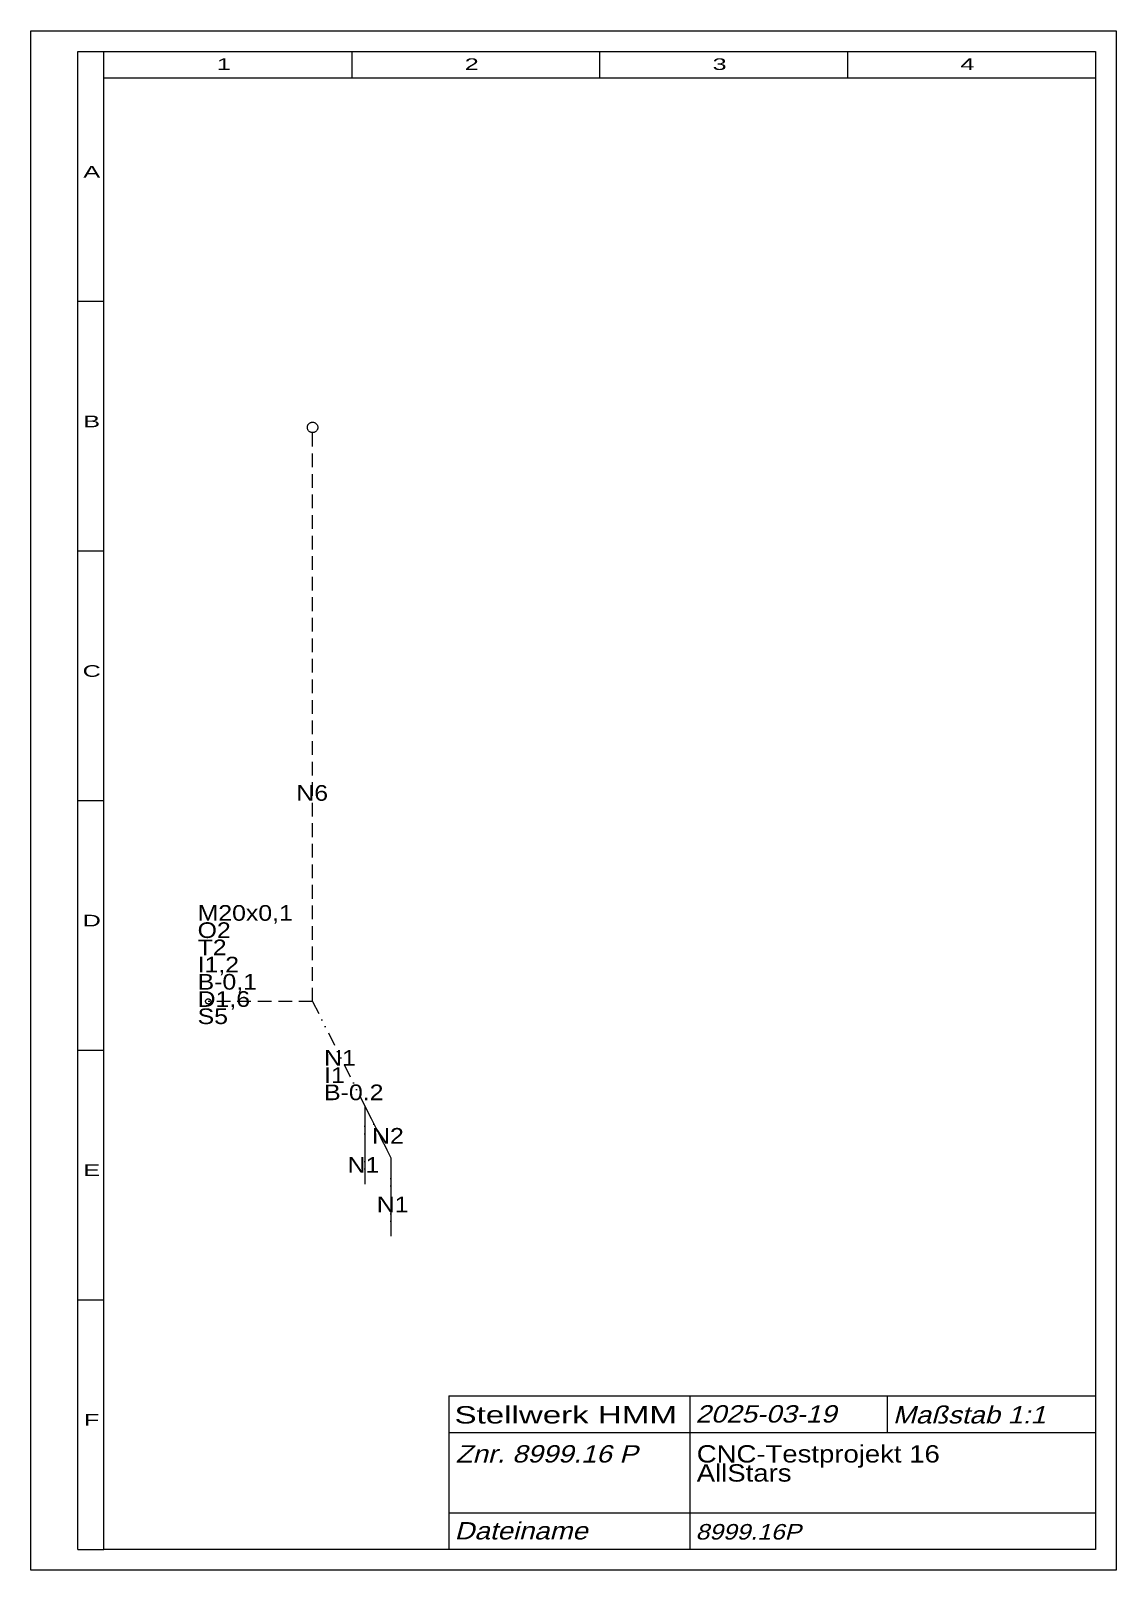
# Model space of a CAD drawing. Extents: x 1 to 209, y 1 to 296.
import ezdxf
from ezdxf.enums import TextEntityAlignment as Align

# ---------------------------------------------------------------- set-up
doc = ezdxf.new("R2010")
doc.units = 0
doc.header["$LTSCALE"] = 5.25
for name, pattern in [('DASHED', [0.75, 0.5, -0.25]), ('DIVIDE', [1.25, 0.5, -0.25, 0, -0.25, 0, -0.25]), ('PHANTOM', [2.5, 1.25, -0.25, 0.25, -0.25, 0.25, -0.25])]:
    doc.linetypes.add(name, pattern=pattern)
for name, color, linetype, lineweight in [('8999_16P', 5, 'CONTINUOUS', 13), ('8999_16P~REVERSE', 231, 'CONTINUOUS', 13), ('BESCHRIFTUNG0', 7, 'CONTINUOUS', 25), ('STANDARD', 7, 'CONTINUOUS', 0)]:
    doc.layers.add(name, color=color, linetype=linetype, lineweight=lineweight)
doc.styles.add('Arial', font='arial.ttf')

msp = doc.modelspace()

# ---------------------------------------------------------------- linework, layer by layer
at = {"layer": '8999_16P', "linetype": 'DASHED'}
for q in [(55, 220), (35, 110)]:
    msp.add_line((55, 110), q, dxfattribs=at)
at = {"layer": '8999_16P', "linetype": 'DIVIDE'}
msp.add_line((55, 110), (65, 90), dxfattribs=at)
at = {"layer": '8999_16P'}
for p, q in [((65, 90), (65, 75)), ((65, 90), (70, 80)), ((70, 80), (70, 65))]:
    msp.add_line(p, q, dxfattribs=at)
at = {"layer": '8999_16P', "linetype": 'PHANTOM'}
for centre, radius in [((55, 220), 1), ((35, 110), 0.5)]:
    msp.add_circle(centre, radius, dxfattribs=at)
at = {"layer": '8999_16P~REVERSE', "linetype": 'DIVIDE'}
for p, q in [((55, 110), (65, 90)), ((65, 90), (70, 80)), ((65, 90), (65, 75)), ((70, 80), (70, 65))]:
    msp.add_line(p, q, dxfattribs=at)
at = {"layer": 'STANDARD'}
for p, q in [((1, 1), (1, 296)), ((1, 296), (209, 296)), ((209, 296), (209, 1)), ((10, 5), (10, 292)), ((10, 292), (15, 292)), ((15, 292), (205, 292)), ((15, 287), (15, 292)), ((62.5, 292), (62.5, 287)), ((110, 292), (110, 287)), ((157.5, 292), (157.5, 287)), ((205, 292), (205, 287)), ((15, 287), (205, 287)), ((15, 5), (15, 287)), ((205, 287), (205, 5)), ((10, 244.17), (15, 244.17)), ((10, 196.33), (15, 196.33)), ((205, 182.12), (205, 5.12)), ((10, 148.5), (15, 148.5)), ((10, 100.67), (15, 100.67)), ((10, 52.83), (15, 52.83)), ((10, 5), (15, 5)), ((205, 5), (15, 5)), ((209, 1), (1, 1))]:
    msp.add_line(p, q, dxfattribs=at)
at = {"layer": 'STANDARD', "lineweight": 0}
for p, q in [((81.11, 34.4), (205, 34.4)), ((81.11, 34.4), (81.11, 5)), ((127.31, 34.4), (127.31, 5)), ((165.11, 34.4), (165.11, 27.4)), ((81.11, 27.4), (205, 27.4)), ((81.11, 12), (205, 12))]:
    msp.add_line(p, q, dxfattribs=at)

# ---------------------------------------------------------------- texts
at = {"layer": '8999_16P', "linetype": 'DASHED', "style": 'Arial'}
for s, width, p in [('N6', 1.135027, (51.89, 148.45)), ('N2', 1.135026, (66.4, 82.74)), ('N1', 1.135027, (61.71, 77.16)), ('N1', 1.135027, (67.3, 69.6))]:
    msp.add_text(s, height=3, dxfattribs=dict(at, width=width)).set_placement(p)
at = {"layer": '8999_16P', "insert": (32.97, 105.61), "char_height": 3, "attachment_point": 7, "line_spacing_factor": 0.66, "style": 'Arial'}
msp.add_mtext('\\W1.135090;M20x0,1\\PO2\\PT2\\PI1,2\\PB-0,1\\PD1,6\\PS5', dxfattribs=at)
at = {"layer": '8999_16P', "linetype": 'DASHED', "insert": (57.21, 91.03), "char_height": 3, "attachment_point": 7, "line_spacing_factor": 0.66, "style": 'Arial'}
msp.add_mtext('\\W1.135027;N1\\PI1\\PB-0.2', dxfattribs=at)
at = {"layer": 'BESCHRIFTUNG0', "style": 'Arial', "width": 1.365378}
msp.add_text('Stellwerk HMM', height=3.325, dxfattribs=at).set_placement((82.2, 32.44), align=Align.TOP_LEFT)
at = {"layer": 'BESCHRIFTUNG0', "style": 'Arial', "oblique": 15}
for s, height, width, p in [('2025-03-19', 3.325, 1.135137, (128.4, 32.62)), ('Maßstab 1:1', 3.325, 1.134935, (166.2, 32.44)), ('Znr. 8999.16 P', 3.325, 1.134919, (82.42, 24.96)), ('Dateiname', 3.325, 1.135074, (82.2, 10.22)), ('8999.16P', 2.975, 1.134905, (128.4, 9.85))]:
    msp.add_text(s, height=height, dxfattribs=dict(at, width=width)).set_placement(p, align=Align.TOP_LEFT)
at = {"layer": 'BESCHRIFTUNG0', "insert": (128.62, 24.96), "char_height": 3.325, "attachment_point": 1, "line_spacing_factor": 0.66, "style": 'Arial'}
msp.add_mtext('\\W1.134984;CNC-Testprojekt 16\\PAllStars', dxfattribs=at)
at = {"layer": 'STANDARD', "style": 'Arial'}
for s, width, p in [('1', 1.547923, (38, 290.72)), ('2', 1.547922, (85.5, 290.72)), ('3', 1.547923, (133, 290.72)), ('4', 1.547923, (180.5, 290.72)), ('A', 1.547987, (12.68, 270.1)), ('B', 1.547987, (12.68, 222.26)), ('C', 1.548103, (12.68, 174.43)), ('D', 1.548104, (12.68, 126.6)), ('E', 1.547987, (12.68, 78.76)), ('F', 1.547769, (12.68, 30.93))]:
    msp.add_text(s, height=2.23, dxfattribs=dict(at, width=width)).set_placement(p, align=Align.TOP_CENTER)

doc.saveas('drawing.dxf')
